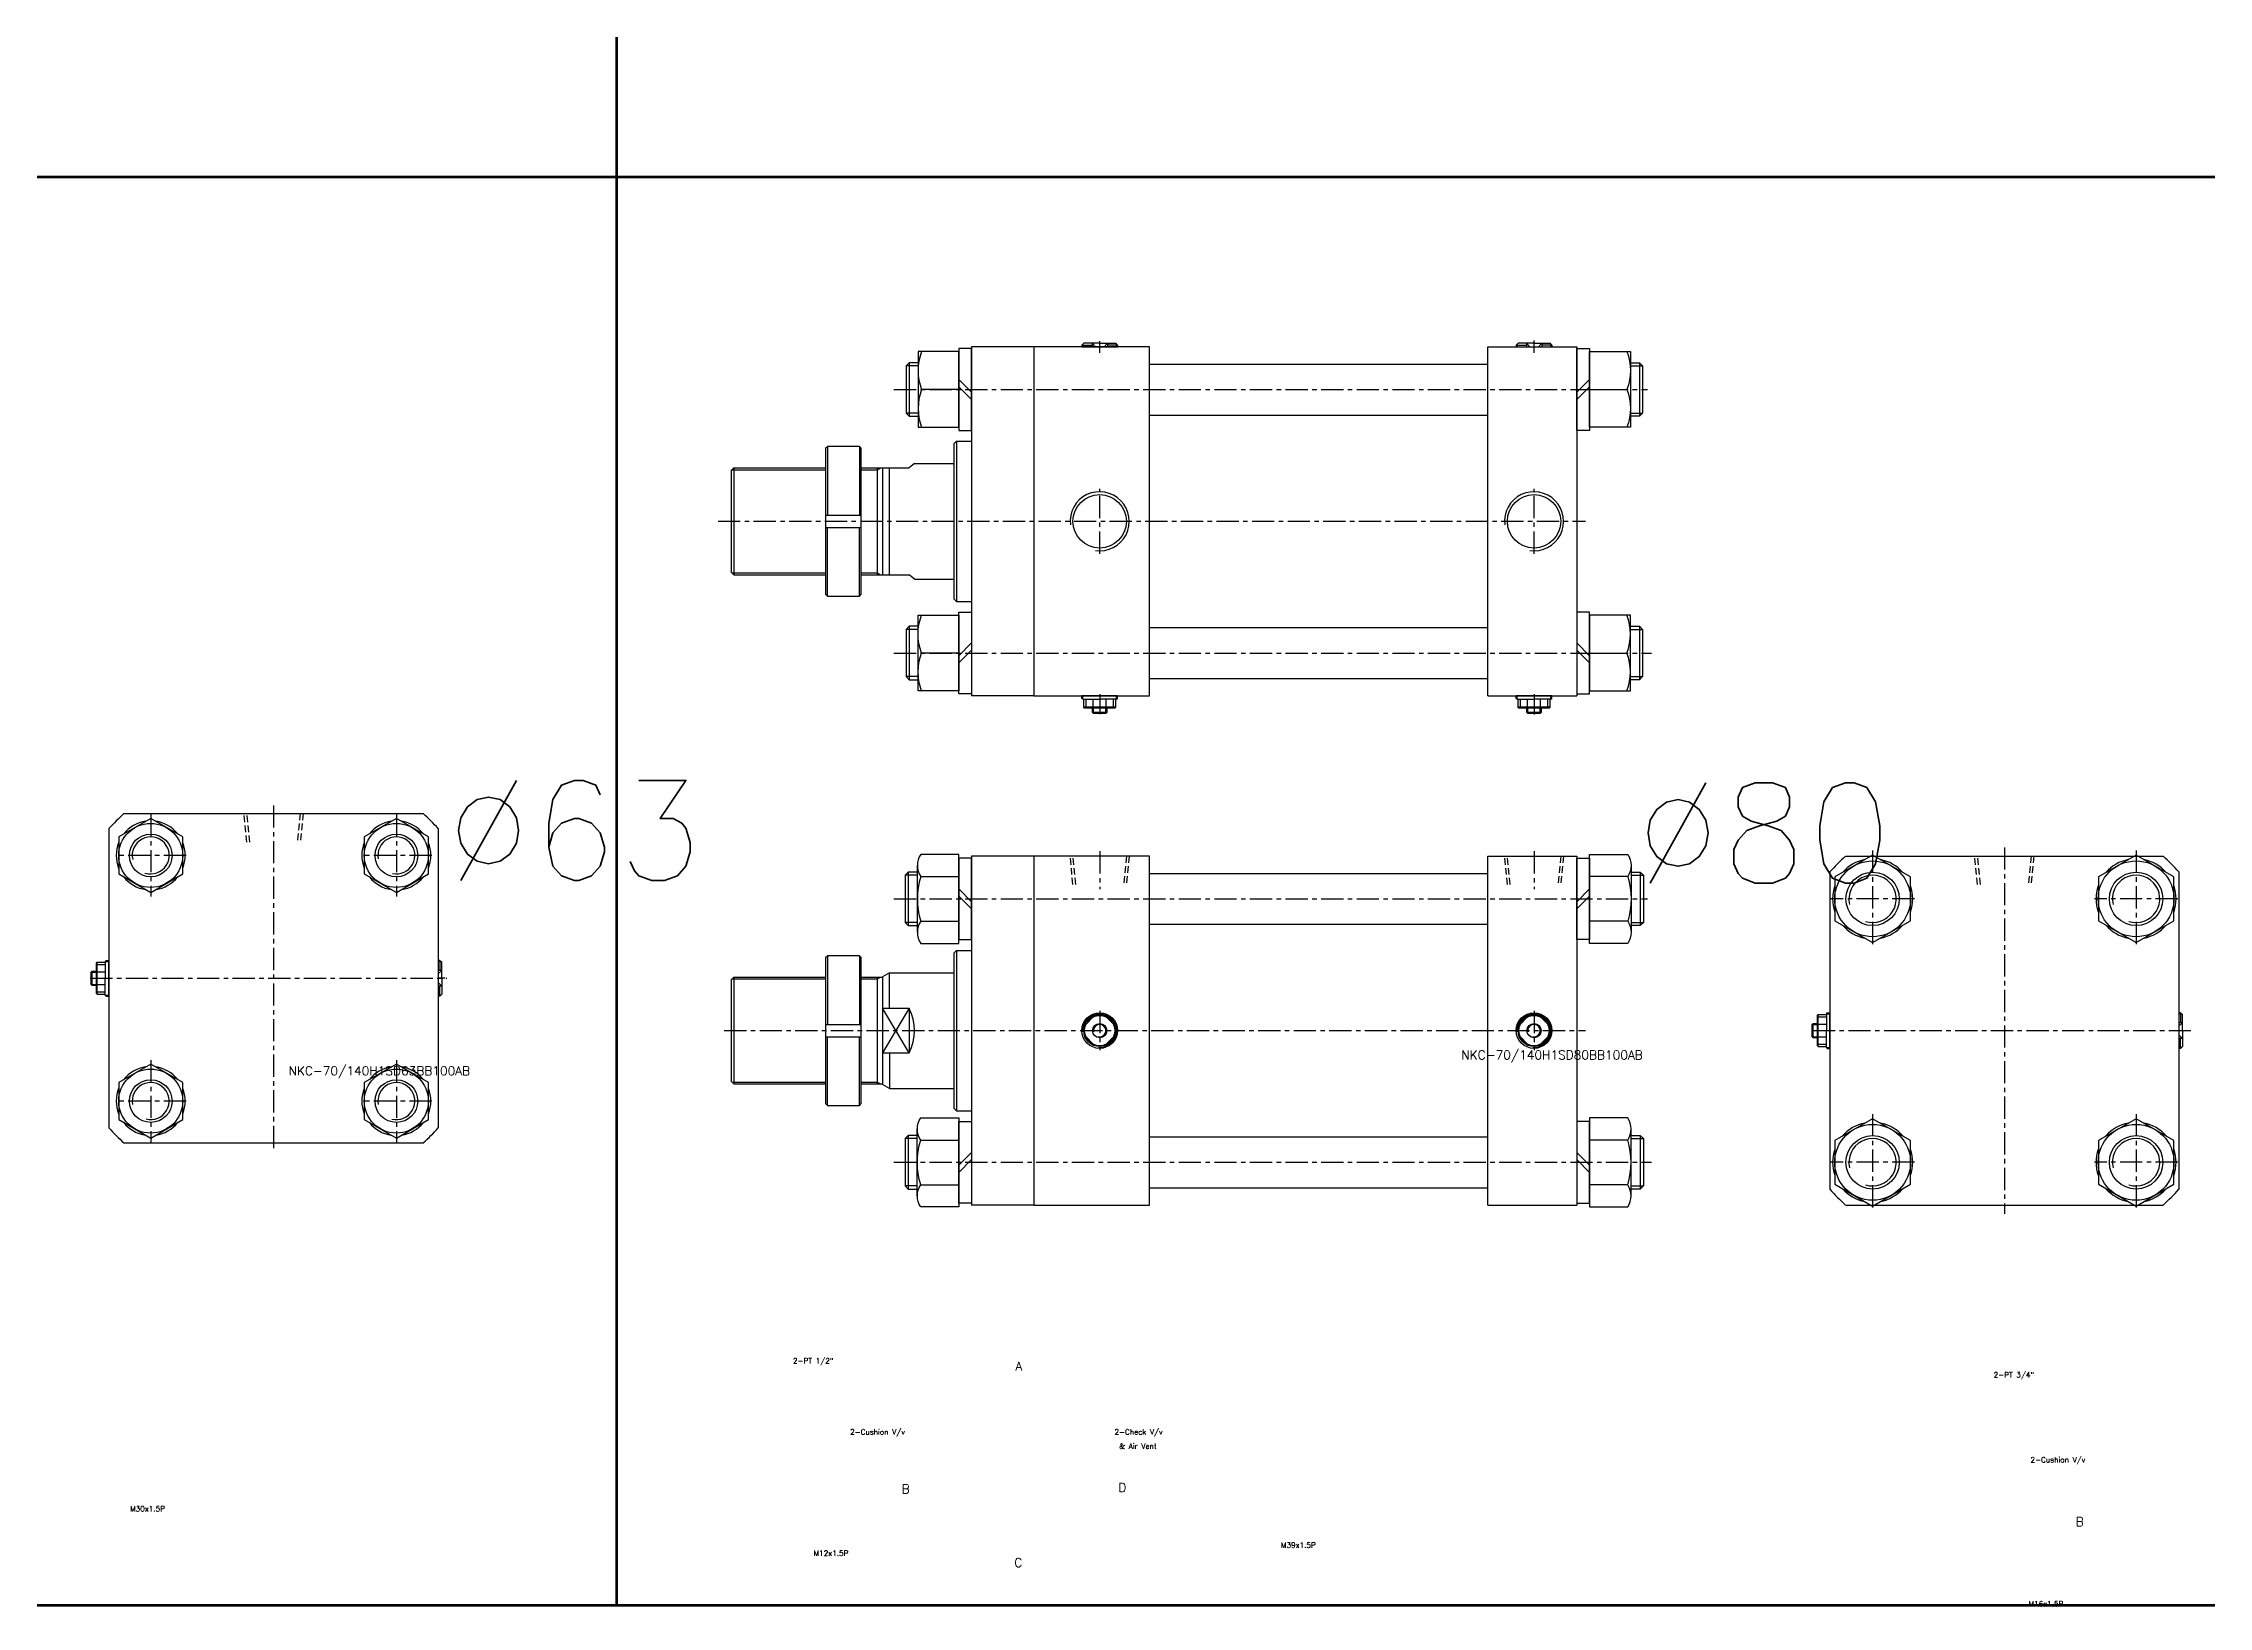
# Model space of a CAD drawing. Extents: x -819 to 29893, y -8942 to 9886.
# Drawn here: x 777 to 1993, y -1 to 878 of the extents above; entities that cross this region are included whole.
import ezdxf

# ---------------------------------------------------------------- set-up
doc = ezdxf.new("R2010")
doc.units = 0
doc.header["$LTSCALE"] = 10
doc.header["$MEASUREMENT"] = 0
doc.linetypes.add('CENTER', pattern=[2, 1.25, -0.25, 0.25, -0.25])
doc.linetypes.add('HIDDEN', pattern=[0.375, 0.25, -0.125])
doc.layers.add('CENTER', color=1, linetype='CENTER')
doc.layers.add('ML', color=7, linetype='CONTINUOUS')
doc.styles.add('GHS', font='romans', dxfattribs={"bigfont": 'ghs'})

msp = doc.modelspace()

# ---------------------------------------------------------------- linework, layer by layer
at = {"layer": 'CENTER'}
for p, q in [((1804.3, 424), (1804.3, 369.8)), ((1952.3, 424), (1952.3, 369.8)), ((1827.8, 396.9), (1780.9, 396.9)), ((1975.8, 396.9), (1928.9, 396.9)), ((1804.3, 276), (1804.3, 221.8)), ((1952.3, 276), (1952.3, 221.8)), ((1827.8, 248.9), (1780.9, 248.9)), ((1975.8, 248.9), (1928.9, 248.9))]:
    msp.add_line(p, q, dxfattribs=at)
at = {"layer": 'ML'}
for p, q in [((1298.1, 707), (1298.1, 511)), ((1333.1, 707), (1298.1, 707)), ((1333.1, 707), (1333.1, 511)), ((1398.1, 707), (1333.1, 707)), ((1360.1, 708), (1361.1, 709)), ((1360.1, 708), (1360.1, 707)), ((1360.1, 708), (1365.8, 708)), ((1360.1, 707), (1380.1, 707)), ((1360.1, 707), (1380.1, 707)), ((1370.1, 709), (1361.1, 709)), ((1365.8, 709), (1365.8, 707)), ((1370.1, 709), (1379.1, 709)), ((1374.5, 709), (1374.5, 707)), ((1380.1, 708), (1374.5, 708)), ((1380.1, 708), (1379.1, 709)), ((1380.1, 708), (1380.1, 707)), ((1398.1, 511), (1398.1, 707)), ((1588.1, 707), (1638.1, 707)), ((1588.1, 511), (1588.1, 707)), ((1604.1, 708), (1605.1, 709)), ((1604.1, 708), (1604.1, 707)), ((1604.1, 708), (1609.8, 708)), ((1604.1, 707), (1624.1, 707)), ((1604.1, 707), (1624.1, 707)), ((1614.1, 709), (1605.1, 709)), ((1609.8, 709), (1609.8, 707)), ((1614.1, 709), (1623.1, 709)), ((1618.5, 709), (1618.5, 707)), ((1624.1, 708), (1618.5, 708)), ((1624.1, 708), (1623.1, 709)), ((1624.1, 708), (1624.1, 707)), ((1638.1, 707), (1638.1, 511)), ((1263, 698), (1261.3, 696.3)), ((1261.3, 696.3), (1261.3, 669.8)), ((1268.1, 698), (1263, 698)), ((1263, 698), (1263, 668)), ((1668.2, 698), (1673.3, 698)), ((1673.3, 698), (1675, 696.3)), ((1673.3, 698), (1673.3, 668)), ((1675, 696.3), (1675, 669.8)), ((1290.9, 683), (1270, 683)), ((1290.9, 688.7), (1298.1, 681.5)), ((1290.9, 684.6), (1298.1, 677.4)), ((1645.3, 688.7), (1638.1, 681.5)), ((1645.3, 684.6), (1638.1, 677.4)), ((1645.3, 683), (1666.3, 683)), ((1261.3, 669.8), (1263, 668)), ((1675, 669.8), (1673.3, 668)), ((1263, 668), (1268.1, 668)), ((1673.3, 668), (1668.2, 668)), ((1216.1, 650), (1217.1, 651)), ((1216.1, 650), (1216.1, 568)), ((1217.1, 651), (1217.1, 612.5)), ((1235.1, 651), (1217.1, 651)), ((1235.1, 651), (1235.1, 612.5)), ((1235.1, 651), (1236.1, 650)), ((1236.1, 568), (1236.1, 650)), ((1288.1, 652.5), (1289.6, 654)), ((1288.1, 652.5), (1288.1, 565.5)), ((1289.6, 654), (1289.6, 564)), ((1163.1, 637.5), (1164.6, 639)), ((1163.1, 637.5), (1163.1, 580.5)), ((1164.6, 639), (1164.6, 579)), ((1245.1, 639), (1245.1, 579)), ((1248.1, 639), (1248.1, 578.9)), ((1252.1, 579), (1252.1, 639)), ((1266.1, 641.5), (1263.1, 639)), ((1216.1, 612.5), (1236.1, 612.5)), ((1216.1, 605.5), (1236.1, 605.5)), ((1217.1, 567), (1217.1, 605.5)), ((1235.1, 567), (1235.1, 605.5)), ((1163.1, 580.5), (1164.6, 579)), ((1266.1, 576.5), (1263.1, 579)), ((1216.1, 568), (1217.1, 567)), ((1217.1, 567), (1235.1, 567)), ((1235.1, 567), (1236.1, 568)), ((1288.1, 565.5), (1289.6, 564)), ((1263, 550), (1261.3, 548.3)), ((1261.3, 548.3), (1261.3, 521.8)), ((1268.1, 550), (1263, 550)), ((1263, 550), (1263, 520)), ((1668.2, 550), (1673.3, 550)), ((1673.3, 550), (1675, 548.3)), ((1673.3, 550), (1673.3, 520)), ((1675, 548.3), (1675, 521.8)), ((1290.9, 533.5), (1298.1, 540.7)), ((1290.9, 529.4), (1298.1, 536.6)), ((1645.3, 533.5), (1638.1, 540.7)), ((1645.3, 529.4), (1638.1, 536.6)), ((1290.9, 535), (1270, 535)), ((1645.3, 535), (1666.3, 535)), ((1261.3, 521.8), (1263, 520)), ((1263, 520), (1268.1, 520)), ((1333.1, 511), (1298.1, 511)), ((1333.1, 511), (1398.1, 511)), ((1360.1, 509.5), (1360.1, 511)), ((1380.1, 511), (1360.1, 511)), ((1380.1, 509.5), (1380.1, 511)), ((1588.1, 511), (1638.1, 511)), ((1604.1, 509.5), (1604.1, 511)), ((1624.1, 511), (1604.1, 511)), ((1624.1, 509.5), (1624.1, 511)), ((1673.3, 520), (1668.2, 520)), ((1675, 521.8), (1673.3, 520)), ((1360.6, 509), (1360.1, 509.5)), ((1360.6, 509), (1370.1, 509)), ((1361.1, 504.5), (1361.1, 509)), ((1361.6, 504), (1361.1, 504.5)), ((1379.1, 504.5), (1361.1, 504.5)), ((1370.1, 504), (1361.6, 504)), ((1362.5, 504.5), (1362.5, 509)), ((1366.1, 501.6), (1366.1, 504)), ((1374.1, 501.6), (1366.1, 501.6)), ((1366.7, 501), (1366.1, 501.6)), ((1366.5, 504.5), (1366.5, 509)), ((1373.6, 501), (1366.7, 501)), ((1379.6, 509), (1370.1, 509)), ((1378.6, 504), (1370.1, 504)), ((1374.1, 501.6), (1373.6, 501)), ((1373.8, 504.5), (1373.8, 509)), ((1374.1, 504), (1374.1, 501.6)), ((1377.8, 504.5), (1377.8, 509)), ((1378.6, 504), (1379.1, 504.5)), ((1379.1, 504.5), (1379.1, 509)), ((1379.6, 509), (1380.1, 509.5)), ((1604.6, 509), (1604.1, 509.5)), ((1604.6, 509), (1614.1, 509)), ((1605.1, 504.5), (1605.1, 509)), ((1605.6, 504), (1605.1, 504.5)), ((1623.1, 504.5), (1605.1, 504.5)), ((1614.1, 504), (1605.6, 504)), ((1606.5, 504.5), (1606.5, 509)), ((1610.1, 501.6), (1610.1, 504)), ((1618.1, 501.6), (1610.1, 501.6)), ((1610.7, 501), (1610.1, 501.6)), ((1610.5, 504.5), (1610.5, 509)), ((1617.6, 501), (1610.7, 501)), ((1623.6, 509), (1614.1, 509)), ((1622.6, 504), (1614.1, 504)), ((1618.1, 501.6), (1617.6, 501)), ((1617.8, 504.5), (1617.8, 509)), ((1618.1, 504), (1618.1, 501.6)), ((1621.8, 504.5), (1621.8, 509)), ((1622.6, 504), (1623.1, 504.5)), ((1623.1, 504.5), (1623.1, 509)), ((1623.6, 509), (1624.1, 509.5)), ((821.9, 444.8), (990.1, 444.8)), ((813.5, 436.4), (813.5, 268.2)), ((998.5, 436.4), (998.5, 268.2)), ((1267.6, 415.7), (1267.6, 378.1)), ((1333.1, 420.9), (1298.1, 420.9)), ((1298.1, 420.9), (1298.1, 224.9)), ((1333.1, 420.9), (1333.1, 224.9)), ((1398.1, 420.9), (1333.1, 420.9)), ((1398.1, 224.9), (1398.1, 420.9)), ((1588.1, 224.9), (1588.1, 420.9)), ((1588.1, 420.9), (1638.1, 420.9)), ((1638.1, 420.9), (1638.1, 224.9)), ((1668.6, 415.7), (1668.6, 378.1)), ((1789.2, 420.9), (1967.5, 420.9)), ((1262.5, 411.9), (1260.8, 410.2)), ((1260.8, 410.2), (1260.8, 383.6)), ((1267.6, 411.9), (1262.5, 411.9)), ((1262.5, 411.9), (1262.5, 381.9)), ((1269.6, 409.4), (1290.9, 409.4)), ((1290.9, 402.5), (1298.1, 395.3)), ((1645.3, 402.5), (1638.1, 395.3)), ((1666.7, 409.4), (1645.3, 409.4)), ((1668.6, 411.9), (1673.8, 411.9)), ((1673.8, 411.9), (1675.5, 410.2)), ((1673.8, 411.9), (1673.8, 381.9)), ((1675.5, 410.2), (1675.5, 383.6)), ((1780.3, 412.1), (1780.3, 233.7)), ((1976.3, 412.1), (1976.3, 233.7)), ((1290.9, 398.4), (1298.1, 391.2)), ((1645.3, 398.4), (1638.1, 391.2)), ((1260.8, 383.6), (1262.5, 381.9)), ((1262.5, 381.9), (1267.6, 381.9)), ((1269.6, 384.3), (1290.9, 384.3)), ((1666.7, 384.3), (1645.3, 384.3)), ((1673.8, 381.9), (1668.6, 381.9)), ((1675.5, 383.6), (1673.8, 381.9)), ((1288.1, 366.4), (1289.6, 367.9)), ((1288.1, 366.4), (1288.1, 279.4)), ((1289.6, 367.9), (1289.6, 277.9)), ((803.5, 355.8), (804.1, 356.3)), ((803.5, 348.8), (803.5, 355.8)), ((804.1, 348.3), (804.1, 356.3)), ((804.1, 356.3), (806.5, 356.3)), ((806.5, 360.8), (807, 361.3)), ((806.5, 352.3), (806.5, 360.8)), ((807, 361.3), (811.5, 361.3)), ((807, 343.3), (807, 361.3)), ((807, 360), (811.5, 360)), ((807, 355.9), (811.5, 355.9)), ((811.5, 361.8), (812, 362.3)), ((811.5, 361.8), (811.5, 352.3)), ((812, 362.3), (813.5, 362.3)), ((813.5, 342.3), (813.5, 362.3)), ((813.5, 360.3), (813.5, 344.3)), ((813.5, 360.3), (813.5, 344.3)), ((998.5, 362.3), (998.5, 342.3)), ((998.5, 362.3), (998.5, 342.3)), ((998.5, 362.3), (998.5, 342.3)), ((999.5, 362.3), (998.5, 362.3)), ((1000.5, 356.7), (998.5, 356.7)), ((999.5, 362.3), (1000.5, 361.3)), ((999.5, 362.3), (999.5, 356.7)), ((1000.5, 352.3), (1000.5, 361.3)), ((1163.1, 351.4), (1164.6, 352.9)), ((1164.6, 352.9), (1164.6, 292.9)), ((1216.1, 363.9), (1217.1, 364.9)), ((1216.1, 363.9), (1216.1, 281.9)), ((1235.1, 364.9), (1217.1, 364.9)), ((1217.1, 364.9), (1217.1, 326.4)), ((1235.1, 364.9), (1236.1, 363.9)), ((1235.1, 364.9), (1235.1, 326.4)), ((1236.1, 281.9), (1236.1, 363.9)), ((1245.1, 352.9), (1245.1, 292.9)), ((1252.1, 355.4), (1248.1, 353.1)), ((1248.1, 353.1), (1248.1, 292.7)), ((1252.1, 335.4), (1252.1, 355.4)), ((804.1, 348.3), (803.5, 348.8)), ((806.5, 348.3), (804.1, 348.3)), ((806.5, 343.8), (806.5, 352.3)), ((806.5, 343.8), (807, 343.3)), ((807, 348.7), (811.5, 348.7)), ((807, 344.6), (811.5, 344.6)), ((807, 343.3), (811.5, 343.3)), ((811.5, 342.8), (811.5, 352.3)), ((811.5, 342.8), (812, 342.3)), ((812, 342.3), (813.5, 342.3)), ((1000.5, 347.9), (998.5, 347.9)), ((999.5, 342.3), (998.5, 342.3)), ((999.5, 342.3), (999.5, 347.9)), ((999.5, 342.3), (1000.5, 343.3)), ((1000.5, 352.3), (1000.5, 343.3)), ((1163.1, 351.4), (1163.1, 294.4)), ((1248.1, 335.4), (1263.1, 335.4)), ((1263.1, 335.4), (1263.1, 310.4)), ((1366.5, 330.6), (1362.5, 326.5)), ((1373.8, 330.6), (1377.8, 326.5)), ((1610.5, 330.6), (1606.5, 326.5)), ((1617.8, 330.6), (1621.8, 326.5)), ((1773.3, 331.4), (1773.8, 331.9)), ((1773.3, 322.9), (1773.3, 331.4)), ((1773.8, 331.9), (1778.3, 331.9)), ((1773.8, 313.9), (1773.8, 331.9)), ((1773.8, 330.6), (1778.3, 330.6)), ((1778.3, 332.4), (1778.8, 332.9)), ((1778.3, 332.4), (1778.3, 322.9)), ((1778.8, 332.9), (1780.3, 332.9)), ((1780.3, 312.9), (1780.3, 332.9)), ((1780.3, 330.9), (1780.3, 314.9)), ((1976.3, 332.9), (1976.3, 312.9)), ((1976.3, 332.9), (1976.3, 312.9)), ((1976.3, 332.9), (1976.3, 312.9)), ((1977.3, 332.9), (1976.3, 332.9)), ((1977.3, 332.9), (1978.3, 331.9)), ((1977.3, 332.9), (1977.3, 327.2)), ((1978.3, 322.9), (1978.3, 331.9)), ((1216.1, 326.4), (1236.1, 326.4)), ((1216.1, 319.4), (1236.1, 319.4)), ((1217.1, 280.9), (1217.1, 319.4)), ((1235.1, 280.9), (1235.1, 319.4)), ((1362.5, 319.3), (1366.5, 315.2)), ((1377.8, 319.3), (1373.8, 315.2)), ((1606.5, 319.3), (1610.5, 315.2)), ((1621.8, 319.3), (1617.8, 315.2)), ((1770.3, 326.3), (1770.9, 326.9)), ((1770.3, 319.4), (1770.3, 326.3)), ((1770.9, 318.9), (1770.3, 319.4)), ((1770.9, 318.9), (1770.9, 326.9)), ((1770.9, 326.9), (1773.3, 326.9)), ((1773.3, 318.9), (1770.9, 318.9)), ((1773.3, 314.4), (1773.3, 322.9)), ((1773.8, 326.5), (1778.3, 326.5)), ((1773.8, 319.3), (1778.3, 319.3)), ((1778.3, 313.4), (1778.3, 322.9)), ((1978.3, 327.2), (1976.3, 327.2)), ((1978.3, 318.5), (1976.3, 318.5)), ((1977.3, 312.9), (1977.3, 318.5)), ((1978.3, 322.9), (1978.3, 313.9)), ((1248.1, 310.4), (1263.1, 310.4)), ((1252.1, 310.4), (1252.1, 290.4)), ((1773.3, 314.4), (1773.8, 313.9)), ((1773.8, 315.2), (1778.3, 315.2)), ((1773.8, 313.9), (1778.3, 313.9)), ((1778.3, 313.4), (1778.8, 312.9)), ((1778.8, 312.9), (1780.3, 312.9)), ((1977.3, 312.9), (1976.3, 312.9)), ((1977.3, 312.9), (1978.3, 313.9)), ((1163.1, 294.4), (1164.6, 292.9)), ((1252.1, 290.4), (1248.1, 292.7)), ((1216.1, 281.9), (1217.1, 280.9)), ((1217.1, 280.9), (1235.1, 280.9)), ((1235.1, 280.9), (1236.1, 281.9)), ((1267.6, 230.1), (1267.6, 267.7)), ((1288.1, 279.4), (1289.6, 277.9)), ((1668.6, 230.1), (1668.6, 267.7)), ((821.9, 259.8), (990.1, 259.8)), ((1262.5, 263.9), (1260.8, 262.2)), ((1260.8, 262.2), (1260.8, 235.6)), ((1267.6, 263.9), (1262.5, 263.9)), ((1262.5, 263.9), (1262.5, 233.9)), ((1269.6, 261.4), (1290.9, 261.4)), ((1666.7, 261.4), (1645.3, 261.4)), ((1668.6, 263.9), (1673.8, 263.9)), ((1673.8, 263.9), (1675.5, 262.2)), ((1673.8, 263.9), (1673.8, 233.9)), ((1675.5, 262.2), (1675.5, 235.6)), ((1290.9, 247.3), (1298.1, 254.5)), ((1290.9, 243.2), (1298.1, 250.4)), ((1645.3, 247.3), (1638.1, 254.5)), ((1645.3, 243.2), (1638.1, 250.4)), ((1260.8, 235.6), (1262.5, 233.9)), ((1262.5, 233.9), (1267.6, 233.9)), ((1269.6, 236.3), (1290.9, 236.3)), ((1666.7, 236.3), (1645.3, 236.3)), ((1673.8, 233.9), (1668.6, 233.9)), ((1675.5, 235.6), (1673.8, 233.9)), ((1333.1, 224.9), (1298.1, 224.9)), ((1333.1, 224.9), (1398.1, 224.9)), ((1588.1, 224.9), (1638.1, 224.9)), ((1789.2, 224.9), (1967.5, 224.9))]:
    msp.add_line(p, q, dxfattribs=at)
at = {"layer": 'ML', "color": 2}
for p, q in [((1360.6, 708.5), (1360.6, 707)), ((1367.7, 707), (1365.8, 709)), ((1372.6, 707), (1374.5, 709)), ((1379.6, 708.5), (1379.6, 707)), ((1604.6, 708.5), (1604.6, 707)), ((1611.7, 707), (1609.8, 709)), ((1616.6, 707), (1618.5, 709)), ((1623.6, 708.5), (1623.6, 707)), ((1268.1, 696.3), (1261.3, 696.3)), ((1668.2, 696.3), (1675, 696.3)), ((1268.1, 669.8), (1261.3, 669.8)), ((1668.2, 669.8), (1675, 669.8)), ((1245.1, 638), (1246.9, 639)), ((1245.1, 580), (1246.9, 579)), ((1268.1, 548.3), (1261.3, 548.3)), ((1668.2, 548.3), (1675, 548.3)), ((1268.1, 521.8), (1261.3, 521.8)), ((1360.6, 509), (1360.6, 511)), ((1379.6, 509), (1379.6, 511)), ((1604.6, 509), (1604.6, 511)), ((1623.6, 509), (1623.6, 511)), ((1668.2, 521.8), (1675, 521.8)), ((1366.7, 501), (1366.7, 504)), ((1373.6, 501), (1373.6, 504)), ((1610.7, 501), (1610.7, 504)), ((1617.6, 501), (1617.6, 504)), ((1267.6, 410.2), (1260.8, 410.2)), ((1668.6, 410.2), (1675.5, 410.2)), ((1267.6, 383.6), (1260.8, 383.6)), ((1668.6, 383.6), (1675.5, 383.6)), ((803.5, 355.8), (806.5, 355.8)), ((811.5, 361.8), (813.5, 361.8)), ((1000, 361.8), (998.5, 361.8)), ((998.5, 354.7), (1000.5, 356.7)), ((1245.1, 351.9), (1246.9, 352.9)), ((803.5, 348.8), (806.5, 348.8)), ((811.5, 342.8), (813.5, 342.8)), ((998.5, 349.9), (1000.5, 347.9)), ((1000, 342.8), (998.5, 342.8)), ((1263.1, 310.4), (1248.1, 335.4)), ((1263.1, 335.4), (1248.1, 310.4)), ((1778.3, 332.4), (1780.3, 332.4)), ((1977.8, 332.4), (1976.3, 332.4)), ((1770.3, 326.3), (1773.3, 326.3)), ((1770.3, 319.4), (1773.3, 319.4)), ((1976.3, 325.3), (1978.3, 327.2)), ((1976.3, 320.5), (1978.3, 318.5)), ((1778.3, 313.4), (1780.3, 313.4)), ((1977.8, 313.4), (1976.3, 313.4)), ((1245.1, 293.9), (1246.9, 292.9)), ((1267.6, 262.2), (1260.8, 262.2)), ((1668.6, 262.2), (1675.5, 262.2)), ((1267.6, 235.6), (1260.8, 235.6)), ((1668.6, 235.6), (1675.5, 235.6))]:
    msp.add_line(p, q, dxfattribs=at)
at = {"layer": 'ML', "color": 1, "linetype": 'CENTER'}
for p, q in [((1370.1, 703.7), (1370.1, 710.2)), ((1614.1, 703.7), (1614.1, 710.5)), ((1254.5, 683), (1677.8, 683)), ((1370.1, 590.8), (1370.1, 627.3)), ((1614.1, 590.8), (1614.1, 627.3)), ((1155.7, 609), (1643.1, 609)), ((1254.5, 535), (1680, 535)), ((1370.1, 511.9), (1370.1, 500.6)), ((1614.1, 511.9), (1614.1, 500.4)), ((837, 444.3), (837, 398.3)), ((906, 449.4), (906, 255.2)), ((975, 444.3), (975, 398.3)), ((1878.3, 425.8), (1878.3, 220)), ((856.9, 421.3), (817.1, 421.3)), ((994.9, 421.3), (955.1, 421.3)), ((1370.1, 423.6), (1370.1, 402.3)), ((1614.1, 423.6), (1614.1, 402.3)), ((1254.5, 396.9), (1677.8, 396.9)), ((803, 352.3), (1003.3, 352.3)), ((1002.5, 352.3), (998.5, 352.3)), ((1370.1, 333.9), (1370.1, 311.9)), ((1614.1, 333.9), (1614.1, 311.9)), ((1159.1, 322.9), (1643.1, 322.9)), ((1770.7, 322.9), (1983, 322.9)), ((837, 306.3), (837, 260.3)), ((975, 306.3), (975, 260.3)), ((856.9, 283.3), (817.1, 283.3)), ((994.9, 283.3), (955.1, 283.3)), ((1254.5, 248.9), (1680, 248.9))]:
    msp.add_line(p, q, dxfattribs=at)
at = {"layer": 'ML', "color": 7, "linetype": 'Continuous'}
for p, q in [((1398.1, 697.3), (1588.1, 697.3)), ((1398.1, 668.7), (1588.1, 668.7)), ((1289.6, 654), (1298.1, 654)), ((1164.6, 639), (1216.1, 639)), ((1236.1, 639), (1248.1, 639)), ((1248.1, 639), (1263.1, 639)), ((1266.1, 641.5), (1288.1, 641.5)), ((1164.6, 579), (1216.1, 579)), ((1236.1, 579), (1248.1, 579)), ((1248.1, 579), (1263.1, 579)), ((1266.1, 576.5), (1288.1, 576.5)), ((1289.6, 564), (1298.1, 564)), ((1398.1, 549.3), (1588.1, 549.3)), ((1398.1, 520.7), (1588.1, 520.7)), ((1398.1, 411.2), (1588.1, 411.2)), ((1398.1, 382.6), (1588.1, 382.6)), ((1289.6, 367.9), (1298.1, 367.9)), ((1164.6, 352.9), (1216.1, 352.9)), ((1236.1, 352.9), (1248.1, 352.9)), ((1252.1, 355.4), (1288.1, 355.4)), ((1164.6, 292.9), (1216.1, 292.9)), ((1236.1, 292.9), (1248.1, 292.9)), ((1252.1, 290.4), (1288.1, 290.4)), ((1289.6, 277.9), (1298.1, 277.9)), ((1398.1, 263.2), (1588.1, 263.2)), ((1398.1, 234.6), (1588.1, 234.6))]:
    msp.add_line(p, q, dxfattribs=at)
at = {"layer": 'ML', "color": 2, "linetype": 'Continuous'}
for p, q in [((1163.6, 638), (1216.1, 638)), ((1236.1, 638), (1245.1, 638)), ((1163.6, 580), (1216.1, 580)), ((1236.1, 580), (1245.1, 580)), ((1163.6, 351.9), (1216.1, 351.9)), ((1236.1, 351.9), (1245.1, 351.9)), ((1163.6, 293.9), (1216.1, 293.9)), ((1236.1, 293.9), (1245.1, 293.9))]:
    msp.add_line(p, q, dxfattribs=at)
at = {"layer": 'ML', "color": 6, "linetype": 'HIDDEN', "ltscale": 1.5}
for p, q in [((891, 428.8), (889.4, 444.8)), ((892.6, 428.8), (891, 444.8)), ((921, 444.8), (919.4, 428.8)), ((922.6, 444.8), (921, 428.8)), ((1355.1, 404.9), (1353.5, 420.9)), ((1356.7, 404.9), (1355.1, 420.9)), ((1385.1, 420.9), (1383.5, 404.9)), ((1386.7, 420.9), (1385.1, 404.9)), ((1599.1, 404.9), (1597.5, 420.9)), ((1600.7, 404.9), (1599.1, 420.9)), ((1629.1, 420.9), (1627.5, 404.9)), ((1630.7, 420.9), (1629.1, 404.9)), ((1863.3, 404.9), (1861.7, 420.9)), ((1864.9, 404.9), (1863.3, 420.9)), ((1893.3, 420.9), (1891.7, 404.9)), ((1894.9, 420.9), (1893.3, 404.9))]:
    msp.add_line(p, q, dxfattribs=at)
at = {"layer": 'ML', "const_width": 1.5}
for points in [[(1098.7, 1755.1), (1098.7, 0)], [(0, 802.5), (5247.5, 802.5)], [(0, 0), (5247.5, 0)]]:
    msp.add_lwpolyline(points, dxfattribs=at)
at = {"layer": 'ML'}
for points in [[(1298.1, 660.1), (1298.1, 706), (1290.9, 706), (1290.9, 660.1), (1298.1, 660.1)], [(1638.1, 660.1), (1638.1, 706), (1645.3, 706), (1645.3, 660.1), (1638.1, 660.1)], [(1298.1, 558), (1298.1, 512.1), (1290.9, 512.1), (1290.9, 558), (1298.1, 558)], [(1638.1, 558), (1638.1, 512.1), (1645.3, 512.1), (1645.3, 558), (1638.1, 558)], [(819, 431.7), (819, 410.9), (837, 400.5), (855, 410.9), (855, 431.7), (837, 442.1), (819, 431.7)], [(957, 431.7), (957, 410.9), (975, 400.5), (993, 410.9), (993, 431.7), (975, 442.1), (957, 431.7)], [(1298.1, 374), (1298.1, 419.8), (1290.9, 419.8), (1290.9, 374), (1298.1, 374)], [(1638.1, 374), (1638.1, 419.8), (1645.3, 419.8), (1645.3, 374), (1638.1, 374)], [(1783.1, 409.2), (1783.1, 384.6), (1804.3, 372.3), (1825.6, 384.6), (1825.6, 409.2), (1804.3, 421.4), (1783.1, 409.2)], [(1931.1, 409.2), (1931.1, 384.6), (1952.3, 372.3), (1973.6, 384.6), (1973.6, 409.2), (1952.3, 421.4), (1931.1, 409.2)], [(819, 293.7), (819, 272.9), (837, 262.5), (855, 272.9), (855, 293.7), (837, 304.1), (819, 293.7)], [(957, 293.7), (957, 272.9), (975, 262.5), (993, 272.9), (993, 293.7), (975, 304.1), (957, 293.7)], [(1298.1, 271.8), (1298.1, 226), (1290.9, 226), (1290.9, 271.8), (1298.1, 271.8)], [(1638.1, 271.8), (1638.1, 226), (1645.3, 226), (1645.3, 271.8), (1638.1, 271.8)], [(1783.1, 261.2), (1783.1, 236.6), (1804.3, 224.3), (1825.6, 236.6), (1825.6, 261.2), (1804.3, 273.4), (1783.1, 261.2)], [(1931.1, 261.2), (1931.1, 236.6), (1952.3, 224.3), (1973.6, 236.6), (1973.6, 261.2), (1952.3, 273.4), (1931.1, 261.2)]]:
    msp.add_lwpolyline(points, dxfattribs=at)
for points in [[(1270, 704.3, 0.178633), (1270, 683, 0.178633), (1270, 661.8)], [(1666.3, 704.3, -0.178633), (1666.3, 683, -0.178633), (1666.3, 661.8)], [(1270, 513.8, -0.178633), (1270, 535, -0.178633), (1270, 556.3)], [(1666.3, 513.8, 0.178633), (1666.3, 535, 0.178633), (1666.3, 556.3)], [(1290.9, 421.9), (1269.6, 421.9, 0.309401), (1269.6, 409.4, 0.154701), (1269.6, 384.3, 0.309401), (1269.6, 371.8), (1290.9, 371.8), (1290.9, 421.9)], [(1645.3, 421.9), (1666.7, 421.9, -0.309401), (1666.7, 409.4, -0.154701), (1666.7, 384.3, -0.309401), (1666.7, 371.8), (1645.3, 371.8), (1645.3, 421.9)], [(1290.9, 223.8), (1269.6, 223.8, -0.309401), (1269.6, 236.3, -0.154701), (1269.6, 261.4, -0.309401), (1269.6, 273.9), (1290.9, 273.9), (1290.9, 223.8)], [(1645.3, 223.8), (1666.7, 223.8, 0.309401), (1666.7, 236.3, 0.154701), (1666.7, 261.4, 0.309401), (1666.7, 273.9), (1645.3, 273.9), (1645.3, 223.8)]]:
    msp.add_lwpolyline(points, format="xyb", dxfattribs=at)
for points in [[(1290.9, 704.3), (1268.1, 704.3), (1268.1, 661.8), (1290.9, 661.8)], [(1645.3, 704.3), (1668.2, 704.3), (1668.2, 661.8), (1645.3, 661.8)], [(1290.9, 513.8), (1268.1, 513.8), (1268.1, 556.3), (1290.9, 556.3)], [(1645.3, 513.8), (1668.2, 513.8), (1668.2, 556.3), (1645.3, 556.3)]]:
    msp.add_lwpolyline(points, close=True, dxfattribs=at)
for centre, radius in [((1370.1, 609), 15), ((1614.1, 609), 15), ((837, 421.3), 18), ((975, 421.3), 18), ((837, 421.3), 12), ((975, 421.3), 12), ((1804.3, 396.9), 21.3), ((1952.3, 396.9), 21.3), ((1804.3, 396.9), 15), ((1952.3, 396.9), 15), ((1370.1, 322.9), 10), ((1370.1, 322.9), 9), ((1370.1, 322.9), 8.5), ((1614.1, 322.9), 10), ((1614.1, 322.9), 9), ((1614.1, 322.9), 8.5), ((1370.1, 322.9), 4), ((1614.1, 322.9), 4), ((837, 283.3), 18), ((837, 283.3), 12), ((975, 283.3), 18), ((975, 283.3), 12), ((1804.3, 248.9), 21.3), ((1952.3, 248.9), 21.3), ((1804.3, 248.9), 15), ((1952.3, 248.9), 15)]:
    msp.add_circle(centre, radius, dxfattribs=at)
at = {"layer": 'ML', "color": 2}
for centre, radius, start, end in [((1370.1, 609), 16.6, 261.7197, 186.8277), ((1614.1, 609), 16.6, 261.7197, 186.8277), ((837, 421.3), 10.4, 251.9737, 192.9554), ((975, 421.3), 10.4, 257.8599, 190.8987), ((1804.3, 396.9), 13.3, 252.154, 193.5189), ((1952.3, 396.9), 13.3, 252.154, 193.5189), ((1370.1, 322.9), 9.5, 265.5203, 184.4719), ((1614.1, 322.9), 9.5, 265.5203, 184.4719), ((1370.1, 322.9), 3.46, 260.122, 191.5554), ((1614.1, 322.9), 3.46, 260.122, 191.5554), ((837, 283.3), 10.4, 255.4467, 191.0432), ((975, 283.3), 10.4, 255.7855, 190.7916), ((1804.3, 248.9), 13.3, 252.154, 193.5189), ((1952.3, 248.9), 13.3, 252.154, 193.5189)]:
    msp.add_arc(centre, radius, start, end, dxfattribs=at)
at = {"layer": 'ML'}
for centre, radius, start, end in [((906, 352.3), 125, 132.2686, 137.7314), ((837, 421.3), 19.4, 98.4711, 141.5289), ((837, 421.3), 19.4, 38.4711, 81.5289), ((975, 421.3), 19.4, 98.4711, 141.5289), ((975, 421.3), 19.4, 38.4711, 81.5289), ((906, 352.3), 125, 42.2686, 47.7314), ((837, 421.3), 19.4, 158.4711, 201.5289), ((837, 421.3), 19.4, 338.4711, 21.5289), ((975, 421.3), 19.4, 158.4711, 201.5289), ((975, 421.3), 19.4, 338.4711, 21.5289), ((1878.3, 322.9), 132.5, 132.3007, 137.6993), ((1804.3, 396.9), 22.5, 101.2415, 138.7585), ((1804.3, 396.9), 22.5, 41.2415, 78.7585), ((1952.3, 396.9), 22.5, 101.2415, 138.7585), ((1952.3, 396.9), 22.5, 41.2415, 78.7585), ((1878.3, 322.9), 132.5, 42.3007, 47.6993), ((837, 421.3), 19.4, 218.4711, 261.5289), ((837, 421.3), 19.4, 278.4711, 321.5289), ((975, 421.3), 19.4, 218.4711, 261.5289), ((975, 421.3), 19.4, 278.4711, 321.5289), ((1804.3, 396.9), 22.5, 161.2415, 198.7585), ((1804.3, 396.9), 22.5, 341.2415, 18.7585), ((1952.3, 396.9), 22.5, 161.2415, 198.7585), ((1952.3, 396.9), 22.5, 341.2415, 18.7585), ((1804.3, 396.9), 22.5, 221.2415, 258.7585), ((1804.3, 396.9), 22.5, 281.2415, 318.7585), ((1952.3, 396.9), 22.5, 221.2415, 258.7585), ((1952.3, 396.9), 22.5, 281.2415, 318.7585), ((1238.6, 322.9), 27.5, 333.0085, 26.9915), ((837, 283.3), 19.4, 98.4711, 141.5289), ((837, 283.3), 19.4, 38.4711, 81.5289), ((975, 283.3), 19.4, 98.4711, 141.5289), ((975, 283.3), 19.4, 38.4711, 81.5289), ((837, 283.3), 19.4, 158.4711, 201.5289), ((837, 283.3), 19.4, 338.4711, 21.5289), ((975, 283.3), 19.4, 158.4711, 201.5289), ((975, 283.3), 19.4, 338.4711, 21.5289), ((906, 352.3), 125, 222.2686, 227.7314), ((837, 283.3), 19.4, 218.4711, 261.5289), ((837, 283.3), 19.4, 278.4711, 321.5289), ((975, 283.3), 19.4, 218.4711, 261.5289), ((975, 283.3), 19.4, 278.4711, 321.5289), ((906, 352.3), 125, 312.2686, 317.7314), ((1804.3, 248.9), 22.5, 101.2415, 138.7585), ((1804.3, 248.9), 22.5, 41.2415, 78.7585), ((1952.3, 248.9), 22.5, 101.2415, 138.7585), ((1952.3, 248.9), 22.5, 41.2415, 78.7585), ((1804.3, 248.9), 22.5, 161.2415, 198.7585), ((1804.3, 248.9), 22.5, 341.2415, 18.7585), ((1952.3, 248.9), 22.5, 161.2415, 198.7585), ((1952.3, 248.9), 22.5, 341.2415, 18.7585), ((1878.3, 322.9), 132.5, 222.3007, 227.6993), ((1804.3, 248.9), 22.5, 221.2415, 258.7585), ((1804.3, 248.9), 22.5, 281.2415, 318.7585), ((1952.3, 248.9), 22.5, 221.2415, 258.7585), ((1952.3, 248.9), 22.5, 281.2415, 318.7585), ((1878.3, 322.9), 132.5, 312.3007, 317.6993)]:
    msp.add_arc(centre, radius, start, end, dxfattribs=at)

# ---------------------------------------------------------------- texts
at = {"layer": 'ML', "color": 7, "style": 'GHS'}
for s, p in [('%%C63', (1002.7, 407.2)), ('%%C80', (1670.9, 405.8))]:
    msp.add_text(s, height=56.25, dxfattribs=at).set_placement(p)
at = {"layer": 'ML', "color": 4, "style": 'GHS'}
for s, p in [('NKC-70/140H1SD80BB100AB', (1573.2, 306.7)), ('NKC-70/140H1SD63BB100AB', (914.4, 297.8))]:
    msp.add_text(s, height=5, dxfattribs=at).set_placement(p)
at = {"layer": 'ML', "style": 'GHS'}
for s, p in [('A', (1322.7, 131.9)), ('B', (1258.9, 62.9)), ('D', (1380.6, 63.7)), ('B', (1918.4, 44.5)), ('C', (1322.1, 21.5))]:
    msp.add_text(s, height=5, dxfattribs=at).set_placement(p)
at = {"layer": 'ML', "color": 2, "style": 'GHS'}
for s, p in [('M12x1.5P', (1209.4, 27.8)), ('M16x1.5P', (1891.9, -0.6))]:
    msp.add_text(s, height=3, dxfattribs=at).set_placement(p)
at = {"layer": 'ML', "color": 2, "char_height": 3, "style": 'GHS'}
for s, insert, attachment_point in [('2-PT 1/2"', (1197.8, 134.9), 7), ('2-PT 3/4"', (1872.3, 127), 7), ('2-Cushion V/v', (1229.9, 94.9), 7), ('2-Check V/v', (1378.4, 94.9), 7), ('& Air Vent', (1381, 87.9), 7), ('2-Cushion V/v', (1893, 79.3), 7), ('M30x1.5P', (845, 52.8), 9), ('M39x1.5P', (1491.5, 32.4), 9)]:
    msp.add_mtext(s, dxfattribs=dict(at, insert=insert, attachment_point=attachment_point))

doc.saveas('drawing.dxf')
